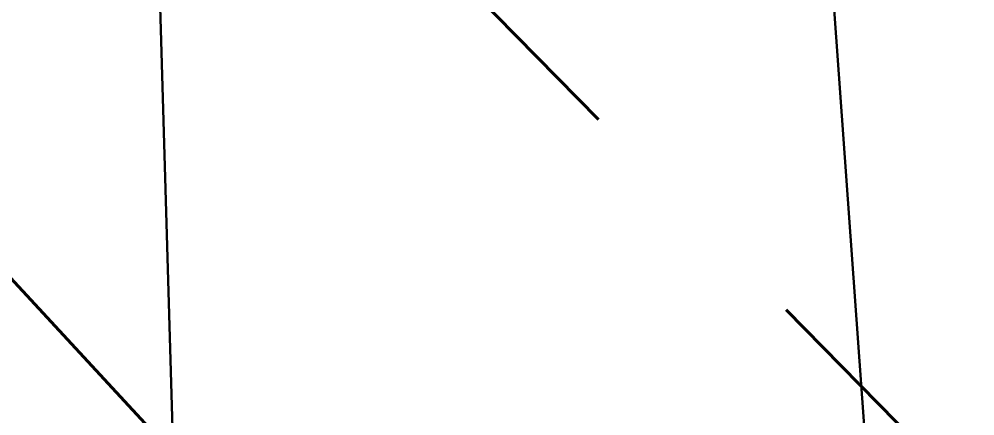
# Model space of a CAD drawing. Extents: x 2081963 to 2085386, y 738291 to 742228.
# Drawn here: x 2082557.3 to 2082632.9, y 740712.5 to 740743.9 of the extents above; entities that cross this region are included whole.
import ezdxf

# ---------------------------------------------------------------- set-up
doc = ezdxf.new("R2010")
doc.units = 0
doc.header["$MEASUREMENT"] = 0
for name, color, linetype, lineweight in [('Pattern 1', 5, 'Continuous', 30), ('Prop DSN Text', 7, 'Continuous', 30), ('Prop Horizontal Alignment Station Label', 2, 'Continuous', 40)]:
    doc.layers.add(name, color=color, linetype=linetype, lineweight=lineweight)
doc.styles.add('Style-ITALICS', font='ITALICS.shx')

msp = doc.modelspace()

# ---------------------------------------------------------------- linework, layer by layer
at = {"layer": 'Pattern 1'}
for p, q in [((2082601.727, 741021.096), (2082630.6, 740622.139)), ((2082560.33, 741018.988), (2082572.133, 740619.162))]:
    msp.add_line(p, q, dxfattribs=at)
at = {"layer": 'Prop Horizontal Alignment Station Label', "color": 2, "linetype": 'Continuous', "lineweight": 40}
for p, q in [((2082539.806, 740800.135), (2082603.111, 740735.945)), ((2082527.096, 740755.257), (2082603.36, 740672.903)), ((2082617.948, 740720.901), (2082651.557, 740686.823))]:
    msp.add_line(p, q, dxfattribs=at)

# ---------------------------------------------------------------- texts
at = {"layer": 'Prop DSN Text', "lineweight": 30, "insert": (2082564.131, 740761.339), "char_height": 4, "attachment_point": 8, "rotation": 65.59393, "line_spacing_factor": 1.2, "style": 'Style-ITALICS'}
msp.add_mtext('TIE 2\'-6"\\PC&G TO EXIST.', dxfattribs=at)

doc.saveas('drawing.dxf')
